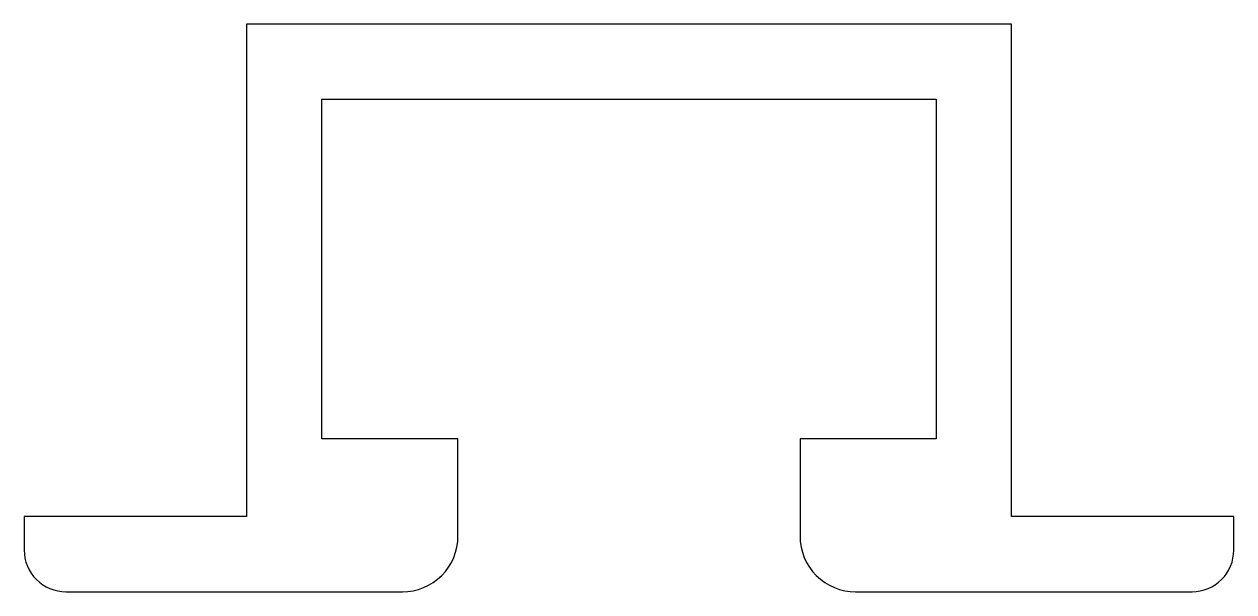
# Model space of a CAD drawing. Extents: x 231.9 to 275.4, y 243 to 263.4.
import ezdxf

# ---------------------------------------------------------------- set-up
doc = ezdxf.new("R2010")
doc.units = 0
doc.layers.add('ANA', color=220, linetype='CONTINUOUS')

msp = doc.modelspace()

# ---------------------------------------------------------------- linework, layer by layer
at = {"layer": 'ANA'}
msp.add_lwpolyline([(259.76, 244.978, 0.414214), (261.76, 242.978), (273.86, 242.978, 0.414214), (275.36, 244.478), (275.36, 245.678), (267.36, 245.678), (267.36, 263.378), (253.61, 263.378), (239.86, 263.378), (239.86, 245.678), (231.86, 245.678), (231.86, 244.478, 0.414214), (233.36, 242.978), (245.46, 242.978, 0.414214), (247.46, 244.978), (247.46, 248.478), (242.56, 248.478), (242.56, 260.678), (253.61, 260.678), (264.66, 260.678), (264.66, 248.478), (259.76, 248.478)], format="xyb", close=True, dxfattribs=at)

doc.saveas('drawing.dxf')
